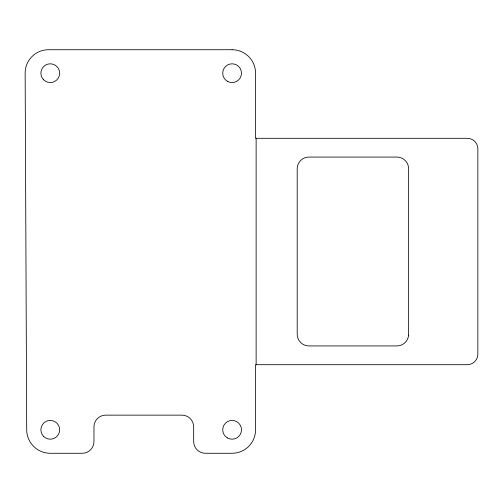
<?xml version="1.0" encoding="UTF-8"?>
<svg xmlns="http://www.w3.org/2000/svg" width="503" height="503" viewBox="0 0 503 503"><rect width="100%" height="100%" fill="white"/><g stroke="black" fill="none" stroke-linecap="round" stroke-linejoin="round"><path stroke-width="0.75" d="M256.134 138.3L256.134 364.7M408.637 335.149L408.241 337.236A11.732 11.732 0 0 1 396.905 345.932L308.924 345.932A11.732 11.732 0 0 1 297.198 334.199L297.198 168.801A11.732 11.732 0 0 1 308.924 157.068L396.905 157.068A11.732 11.732 0 0 1 408.637 168.801L408.637 335.149M232.097 49.728L48.508 49.728A23.358 23.358 0 0 0 25.15 73.193L26.703 429.807A23.566 23.566 0 0 0 50.269 453.272L82.241 453.272A11.732 11.732 0 0 0 93.973 441.54L93.973 426.877A11.732 11.732 0 0 1 105.699 415.145L181.954 415.145A11.732 11.732 0 0 1 193.68 426.877L193.68 441.54A11.732 11.732 0 0 0 205.413 453.272L232.097 453.272A23.459 23.459 0 0 0 255.562 429.807L255.562 364.7L467.293 364.7A10.557 10.557 0 0 0 477.85 354.143L477.85 148.857A10.557 10.557 0 0 0 467.293 138.3L255.562 138.3L255.562 73.193A23.459 23.459 0 0 0 232.097 49.728M43.635 436.447A9.387 9.387 0 0 0 59.335 432.24A9.387 9.387 0 0 0 47.842 420.747A9.387 9.387 0 0 0 43.635 436.447M227.406 437.937A9.387 9.387 0 0 0 241.484 429.807A9.387 9.387 0 0 0 227.406 421.684A9.387 9.387 0 0 0 227.406 437.937M227.406 81.316A9.387 9.387 0 0 0 241.484 73.193A9.387 9.387 0 0 0 227.406 65.063A9.387 9.387 0 0 0 227.406 81.316M43.635 79.826A9.387 9.387 0 0 0 59.335 75.62A9.387 9.387 0 0 0 47.842 64.126A9.387 9.387 0 0 0 43.635 79.826"/></g></svg>
